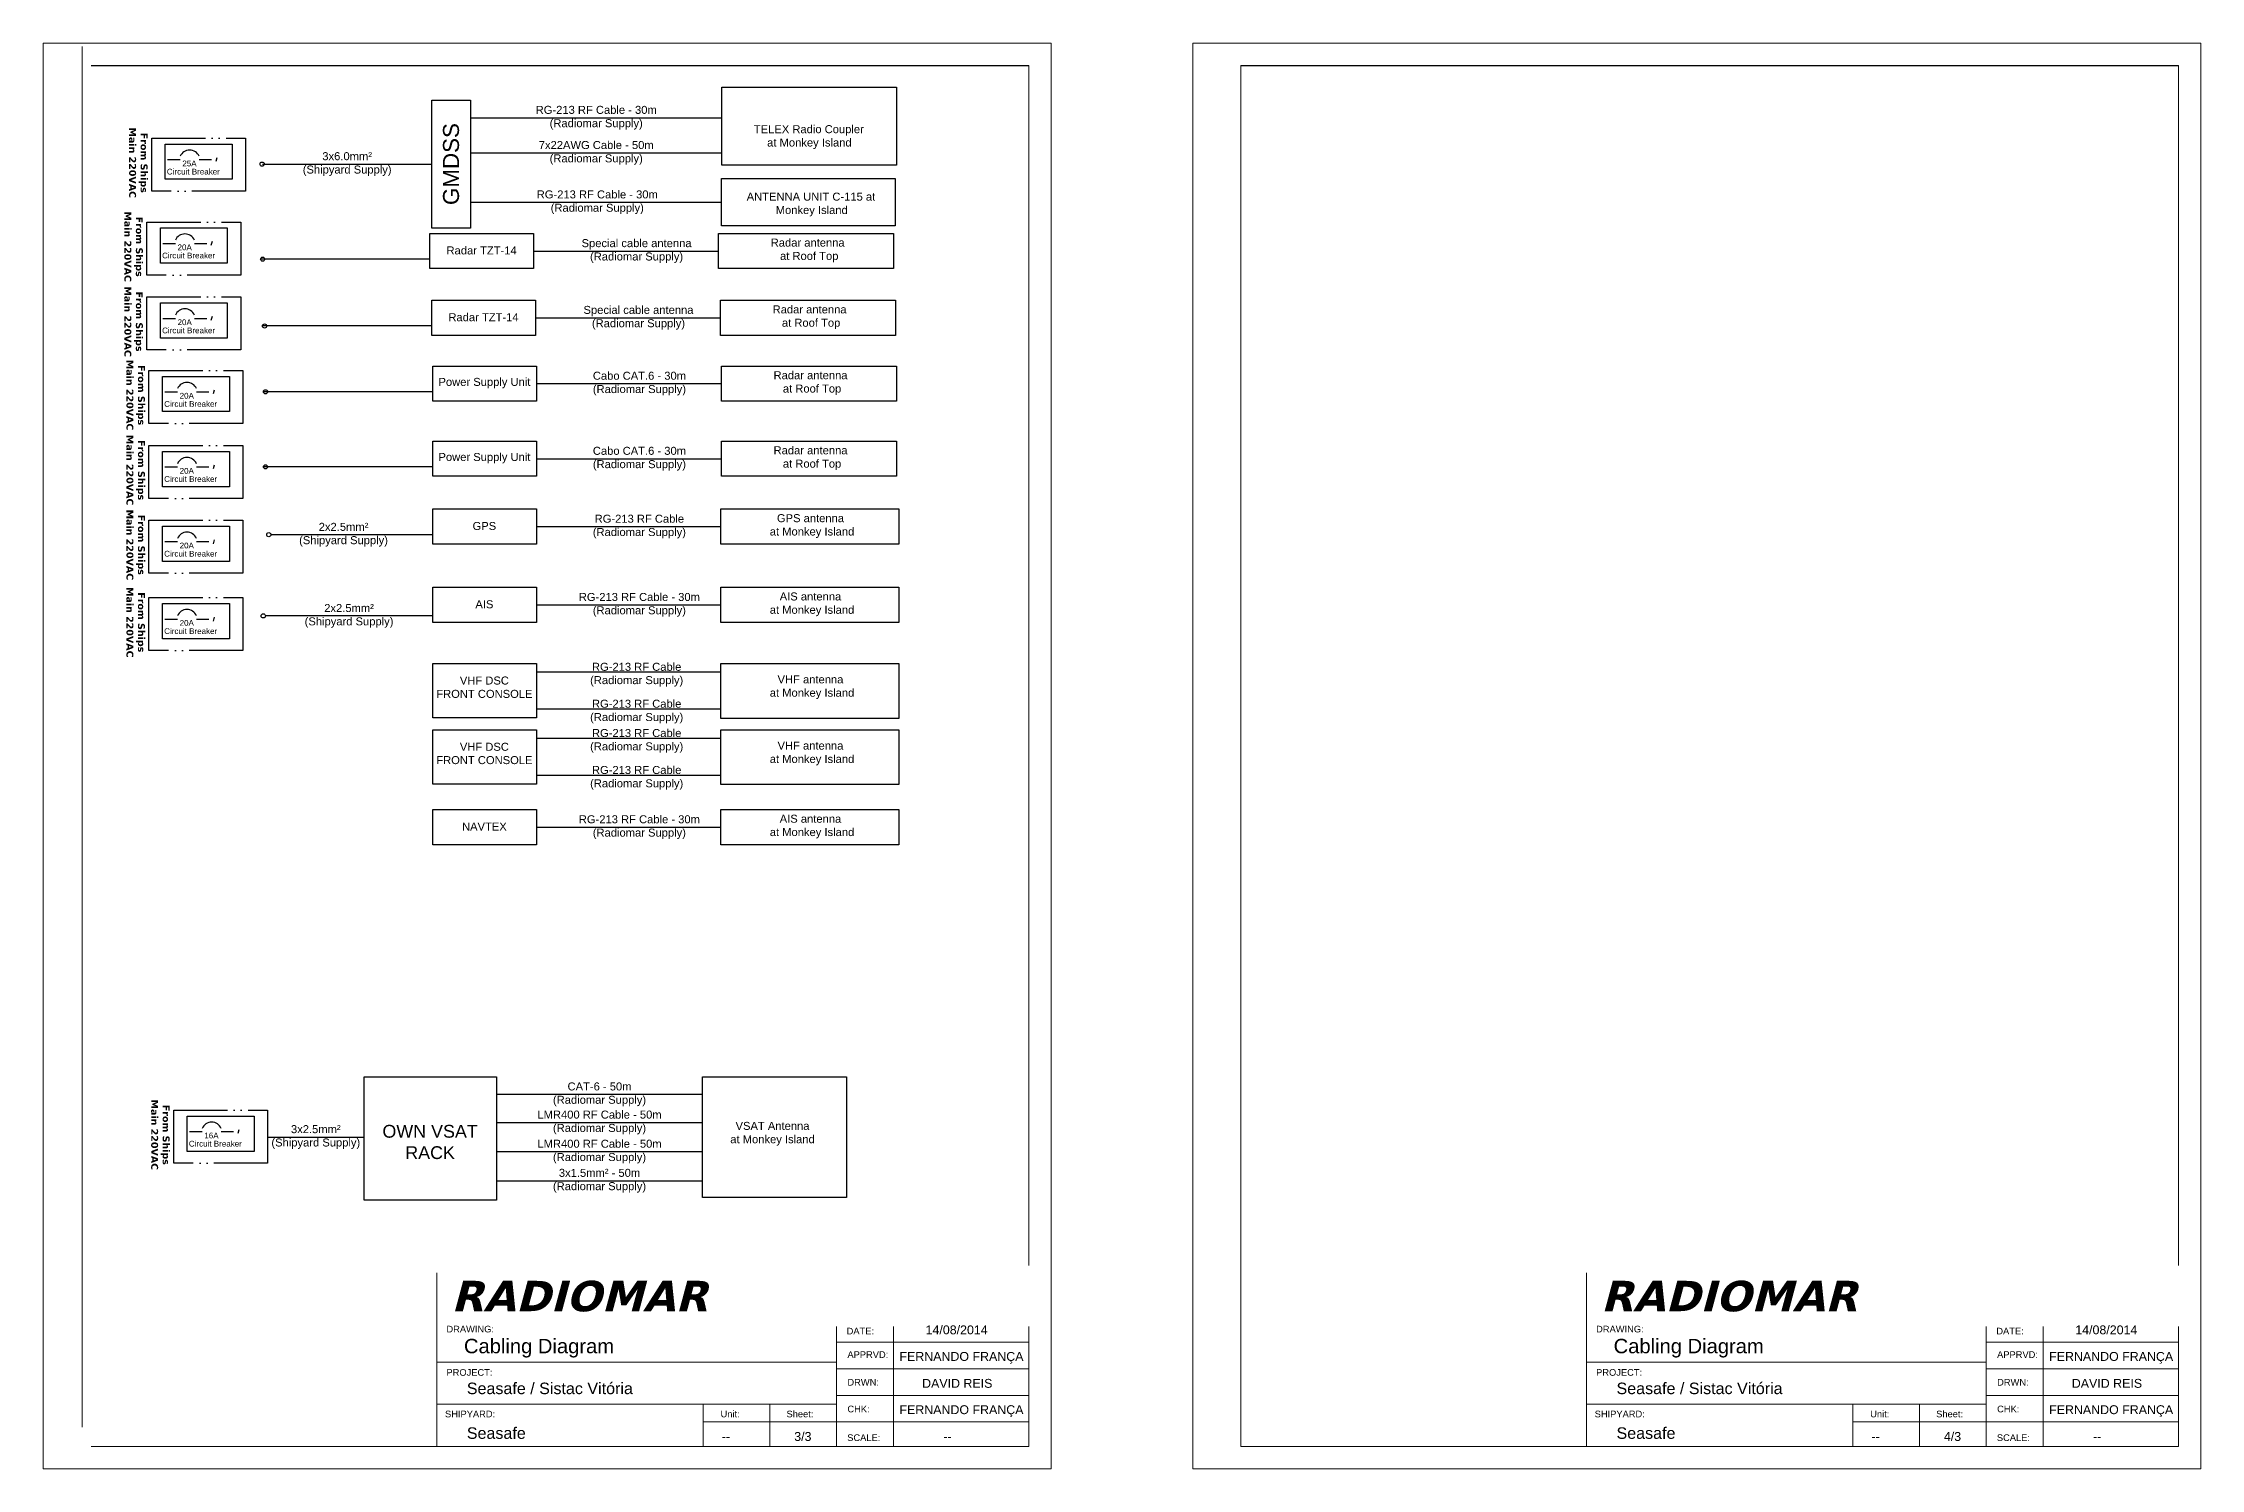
# Model space of a CAD drawing. Header units: millimetres. Extents: x -105 to 2387, y -84 to 559.
# Drawn here: x 1713 to 2387, y -6 to 439 of the extents above; entities that cross this region are included whole.
import ezdxf

# ---------------------------------------------------------------- set-up
doc = ezdxf.new("R2010")
doc.units = ezdxf.units.MM
doc.header["$LTSCALE"] = 0.7
doc.linetypes.add('ACAD_ISO05W100', pattern=[33, 24, -3, 0, -3, 0, -3])
for name, color, linetype in [('blocos', 4, 'Continuous'), ('CabosEstaleiro', 1, 'Continuous'), ('cabosRadiomar', 3, 'Continuous')]:
    doc.layers.add(name, color=color, linetype=linetype)
doc.styles.get("Standard").update_dxf_attribs({"font": 'arial.ttf'})

msp = doc.modelspace()

# ---------------------------------------------------------------- hatches: boundary and pattern name
at = {"layer": 'CabosEstaleiro'}
h = msp.add_hatch(dxfattribs=at)
h.set_pattern_fill('ANGLE', color=256)
h.set_pattern_definition([(0, (808.5835, 8.9525), (0, 6.985), [5.08, -1.905]), (90, (808.5835, 8.9525), (-6.985, 4e-16), [5.08, -1.905])])
h.paths.add_polyline_path([(1781.8, 401.26, 1), (1780.49, 401.26, 1)])
h = msp.add_hatch(dxfattribs=at)
h.set_pattern_fill('ANGLE', color=256)
h.set_pattern_definition([(0, (808.753, -20.743), (0, 6.985), [5.08, -1.905]), (90, (808.753, -20.743), (-6.985, 4e-16), [5.08, -1.905])])
h.paths.add_polyline_path([(1781.97, 371.57, 1), (1780.66, 371.57, 1)])
h = msp.add_hatch(dxfattribs=at)
h.set_pattern_fill('ANGLE', color=256)
h.set_pattern_definition([(0, (809.3496, -41.611), (0, 6.985), [5.08, -1.905]), (90, (809.3496, -41.611), (-6.985, 4e-16), [5.08, -1.905])])
h.paths.add_polyline_path([(1782.57, 350.7, 1), (1781.26, 350.7, 1)])
h = msp.add_hatch(dxfattribs=at)
h.set_pattern_fill('ANGLE', color=256)
h.set_pattern_definition([(0, (809.648, -62.181), (0, 6.985), [5.08, -1.905]), (90, (809.648, -62.181), (-6.985, 4e-16), [5.08, -1.905])])
h.paths.add_polyline_path([(1782.87, 330.13, 1), (1781.56, 330.13, 1)])
h = msp.add_hatch(dxfattribs=at)
h.set_pattern_fill('ANGLE', color=256)
h.set_pattern_definition([(0, (809.648, -85.638), (0, 6.985), [5.08, -1.905]), (90, (809.648, -85.638), (-6.985, 4e-16), [5.08, -1.905])])
h.paths.add_polyline_path([(1782.87, 306.67, 1), (1781.56, 306.67, 1)])
h = msp.add_hatch(dxfattribs=at)
h.set_pattern_fill('ANGLE', color=256)
h.set_pattern_definition([(0, (810.67, -120.8586), (0, 6.985), [5.08, -1.905]), (90, (810.67, -120.8586), (-6.985, 4e-16), [5.08, -1.905])])
h.paths.add_polyline_path([(1782.58, 285.46, 1), (1783.89, 285.46, 1)])
h = msp.add_hatch(dxfattribs=at)
h.set_pattern_fill('ANGLE', color=256)
h.set_pattern_definition([(0, (808.941, -146.221), (0, 6.985), [5.08, -1.905]), (90, (808.941, -146.221), (-6.985, 4e-16), [5.08, -1.905])])
h.paths.add_polyline_path([(1780.85, 260.09, 1), (1782.16, 260.09, 1)])

# ---------------------------------------------------------------- linework, layer by layer
at = {"linetype": 'Continuous', "lineweight": 9}
for p, q in [((1724.89, 6.54), (1724.89, 438.04)), ((2020.73, 432.06), (2020.73, 0.56)), ((2086.99, 0.56), (2086.99, 432.06)), ((2379.99, 432.06), (2379.99, 0.56)), ((2020.73, 0.56), (2020.73, 10.11)), ((2379.99, 0.56), (2379.99, 10.11)), ((2020.73, 0.56), (1727.73, 0.56)), ((1968.16, 0.56), (2020.73, 0.56)), ((2379.99, 0.56), (2086.99, 0.56)), ((2327.42, 0.56), (2379.99, 0.56))]:
    msp.add_line(p, q, dxfattribs=at)
for p, q in [((1727.73, 432.06), (2020.73, 432.06)), ((2086.99, 432.06), (2379.99, 432.06)), ((1846.28, 415.76), (1924.85, 415.76)), ((1846.28, 404.77), (1924.85, 404.77)), ((1846.28, 389.34), (1924.69, 389.34)), ((1866.01, 374.11), (1923.77, 374.11)), ((1866.61, 353.25), (1924.36, 353.25)), ((1866.91, 332.68), (1924.66, 332.68)), ((1866.91, 309.22), (1924.66, 309.22)), ((1866.88, 288), (1924.55, 288)), ((1866.88, 263.55), (1924.55, 263.55)), ((1866.88, 242.57), (1924.55, 242.57)), ((1866.88, 231.03), (1924.55, 231.03)), ((1866.88, 221.87), (1924.55, 221.87)), ((1866.88, 210.33), (1924.55, 210.33)), ((1866.88, 194.08), (1924.55, 194.08)), ((1854.43, 110.6), (1918.74, 110.6)), ((1854.43, 101.8), (1918.74, 101.8)), ((1854.43, 92.7), (1918.74, 92.7)), ((1854.43, 83.6), (1918.74, 83.6))]:
    msp.add_line(p, q)
at = {"lineweight": 9, "ltscale": 60}
for p, q in [((2020.73, 54.85), (1835.76, 54.85)), ((2379.99, 54.85), (2195.02, 54.85)), ((2020.73, 40.15), (1835.76, 40.15)), ((1960.6, 0.56), (1960.6, 40.15)), ((1978.41, 0.56), (1978.41, 40.15)), ((2379.99, 40.15), (2195.02, 40.15)), ((2319.87, 0.56), (2319.87, 40.15)), ((2337.67, 0.56), (2337.67, 40.15)), ((2020.73, 33.18), (1960.6, 33.18)), ((2379.99, 33.18), (2319.87, 33.18)), ((2020.73, 24.86), (1960.6, 24.86)), ((2379.99, 24.86), (2319.87, 24.86)), ((1939.8, 0.56), (1939.8, 13.73)), ((2020.73, 16.53), (1960.6, 16.53)), ((2299.06, 0.56), (2299.06, 13.73)), ((2379.99, 16.53), (2319.87, 16.53)), ((2020.73, 8.24), (1939.8, 8.24)), ((2379.99, 8.24), (2299.06, 8.24))]:
    msp.add_line(p, q, dxfattribs=at)
at = {"lineweight": 9}
for p, q in [((1835.76, 26.89), (1960.6, 26.89)), ((1835.76, 26.89), (1835.76, 13.73)), ((2195.02, 26.89), (2319.87, 26.89)), ((2195.02, 26.89), (2195.02, 13.73)), ((1835.76, 13.73), (1960.6, 13.73)), ((1835.76, 13.73), (1835.76, 0.56)), ((1918.99, 8.24), (1918.99, 13.73)), ((1918.99, 13.73), (1918.99, 0.56)), ((2195.02, 13.73), (2319.87, 13.73)), ((2195.02, 13.73), (2195.02, 0.56)), ((2278.25, 8.24), (2278.25, 13.73)), ((2278.25, 13.73), (2278.25, 0.56)), ((1939.8, 8.24), (1918.99, 8.24)), ((2299.06, 8.24), (2278.25, 8.24))]:
    msp.add_line(p, q, dxfattribs=at)
at = {"linetype": 'Continuous', "lineweight": 9}
for points in [[(1712.73, 439.06), (2027.73, 439.06), (2027.73, -6.44), (1712.73, -6.44)], [(2071.99, 439.06), (2386.99, 439.06), (2386.99, -6.44), (2071.99, -6.44)]]:
    msp.add_lwpolyline(points, close=True, dxfattribs=at)
at = {"layer": 'blocos'}
for points in [[(1924.85, 425.28), (1979.42, 425.28), (1979.42, 400.93), (1924.85, 400.93)], [(1834.15, 421.3), (1846.28, 421.3), (1846.28, 381.26), (1834.15, 381.26)], [(1833.61, 379.61), (1866.01, 379.61), (1866.01, 368.61), (1833.61, 368.61)], [(1923.77, 379.61), (1978.46, 379.61), (1978.46, 368.61), (1923.77, 368.61)], [(1834.2, 358.75), (1866.61, 358.75), (1866.61, 347.75), (1834.2, 347.75)], [(1924.36, 358.75), (1979.06, 358.75), (1979.06, 347.75), (1924.36, 347.75)], [(1834.5, 338.18), (1866.91, 338.18), (1866.91, 327.18), (1834.5, 327.18)], [(1924.66, 338.18), (1979.35, 338.18), (1979.35, 327.18), (1924.66, 327.18)], [(1834.5, 314.72), (1866.91, 314.72), (1866.91, 303.72), (1834.5, 303.72)], [(1924.66, 314.72), (1979.35, 314.72), (1979.35, 303.72), (1924.66, 303.72)], [(1834.48, 293.5), (1866.88, 293.5), (1866.88, 282.5), (1834.48, 282.5)], [(1924.55, 293.5), (1980.12, 293.5), (1980.12, 282.5), (1924.55, 282.5)], [(1834.48, 269.05), (1866.88, 269.05), (1866.88, 258.05), (1834.48, 258.05)], [(1924.55, 269.05), (1980.12, 269.05), (1980.12, 258.05), (1924.55, 258.05)], [(1834.48, 245.22), (1866.88, 245.22), (1866.88, 228.23), (1834.48, 228.23)], [(1924.55, 245.22), (1980.12, 245.22), (1980.12, 228.07), (1924.55, 228.07)], [(1834.48, 224.52), (1866.88, 224.52), (1866.88, 207.53), (1834.48, 207.53)], [(1924.55, 224.52), (1980.12, 224.52), (1980.12, 207.37), (1924.55, 207.37)], [(1834.48, 199.58), (1866.88, 199.58), (1866.88, 188.58), (1834.48, 188.58)], [(1924.55, 199.58), (1980.12, 199.58), (1980.12, 188.58), (1924.55, 188.58)], [(1813.02, 116.1), (1854.43, 116.1), (1854.43, 77.48), (1813.02, 77.48)], [(1918.74, 116.1), (1963.74, 116.1), (1963.74, 78.4), (1918.74, 78.4)]]:
    msp.add_lwpolyline(points, close=True, dxfattribs=at)
at = {"layer": 'blocos', "color": 4}
msp.add_lwpolyline([(1924.69, 396.74), (1978.98, 396.74), (1978.98, 381.94), (1924.69, 381.94)], close=True, dxfattribs=at)
at = {"layer": 'CabosEstaleiro'}
for p, q in [((1751.62, 402.69), (1755.53, 402.69)), ((1761.48, 402.69), (1765.37, 402.69)), ((1767.03, 403.28), (1766.65, 402.05)), ((1781.3, 401.28), (1834.15, 401.28)), ((1750.13, 376.47), (1754.04, 376.47)), ((1759.99, 376.47), (1763.88, 376.47)), ((1765.54, 377.07), (1765.16, 375.84)), ((1833.61, 371.57), (1780.66, 371.57)), ((1750.13, 353.06), (1754.04, 353.06)), ((1759.99, 353.06), (1763.88, 353.06)), ((1765.54, 353.65), (1765.16, 352.43)), ((1834.2, 350.7), (1781.26, 350.7)), ((1766.18, 330.68), (1765.81, 329.46)), ((1750.78, 330.09), (1754.69, 330.09)), ((1760.64, 330.09), (1764.53, 330.09)), ((1834.5, 330.13), (1781.56, 330.13)), ((1750.78, 306.63), (1754.69, 306.63)), ((1760.64, 306.63), (1764.53, 306.63)), ((1766.18, 307.23), (1765.81, 306)), ((1834.5, 306.67), (1781.56, 306.67)), ((1750.78, 283.29), (1754.69, 283.29)), ((1760.64, 283.29), (1764.53, 283.29)), ((1766.18, 283.89), (1765.81, 282.66)), ((1834.48, 285.46), (1783.89, 285.46)), ((1750.78, 259.1), (1754.69, 259.1)), ((1760.64, 259.1), (1764.53, 259.1)), ((1766.18, 259.7), (1765.81, 258.47)), ((1834.48, 260.09), (1782.16, 260.09)), ((1758.5, 98.94), (1762.41, 98.94)), ((1768.36, 98.94), (1772.25, 98.94)), ((1773.91, 99.53), (1773.53, 98.3)), ((1782.87, 97.25), (1813.02, 97.25))]:
    msp.add_line(p, q, dxfattribs=at)
at = {"layer": 'CabosEstaleiro', "linetype": 'ACAD_ISO05W100'}
for points in [[(1775.99, 409.37), (1775.99, 392.81), (1746.65, 392.81), (1746.65, 409.37)], [(1774.5, 383.16), (1774.5, 366.6), (1745.16, 366.6), (1745.16, 383.16)], [(1774.5, 359.75), (1774.5, 343.19), (1745.16, 343.19), (1745.16, 359.75)], [(1775.15, 336.78), (1775.15, 320.21), (1745.8, 320.21), (1745.8, 336.78)], [(1775.15, 313.32), (1775.15, 296.76), (1745.8, 296.76), (1745.8, 313.32)], [(1775.15, 289.98), (1775.15, 273.42), (1745.8, 273.42), (1745.8, 289.98)], [(1775.15, 265.79), (1775.15, 249.23), (1745.8, 249.23), (1745.8, 265.79)], [(1782.87, 105.62), (1782.87, 89.06), (1753.53, 89.06), (1753.53, 105.62)]]:
    msp.add_lwpolyline(points, close=True, dxfattribs=at)
at = {"layer": 'CabosEstaleiro'}
for points in [[(1771.75, 407.53), (1771.75, 396.52), (1750.87, 396.52), (1750.87, 407.53)], [(1770.26, 381.32), (1770.26, 370.31), (1749.38, 370.31), (1749.38, 381.32)], [(1770.26, 357.91), (1770.26, 346.89), (1749.38, 346.89), (1749.38, 357.91)], [(1770.91, 334.93), (1770.91, 323.92), (1750.03, 323.92), (1750.03, 334.93)], [(1770.91, 311.48), (1770.91, 300.47), (1750.03, 300.47), (1750.03, 311.48)], [(1770.91, 288.14), (1770.91, 277.12), (1750.03, 277.12), (1750.03, 288.14)], [(1770.91, 263.95), (1770.91, 252.94), (1750.03, 252.94), (1750.03, 263.95)], [(1778.63, 103.78), (1778.63, 92.77), (1757.75, 92.77), (1757.75, 103.78)]]:
    msp.add_lwpolyline(points, close=True, dxfattribs=at)
for centre in [(1781.15, 401.26), (1781.32, 371.57), (1781.91, 350.7), (1782.21, 330.13), (1782.21, 306.67), (1783.23, 285.46), (1781.51, 260.09)]:
    msp.add_circle(centre, 0.653, dxfattribs=at)
for centre in [(1758.51, 402.42), (1757.02, 376.21), (1757.02, 352.8), (1757.66, 329.83), (1757.66, 306.37), (1757.66, 283.03), (1757.66, 258.84), (1765.39, 98.67)]:
    msp.add_arc(centre, 3.24, 23.35741, 156.64259, dxfattribs=at)

# ---------------------------------------------------------------- texts
at = {"lineweight": 9, "ltscale": 60}
for s, height, p in [('Cabling Diagram ', 4.5083, (1844.23, 29.68)), ('DATE:', 2.081, (1963.81, 35.57)), ('Cabling Diagram ', 4.5083, (2203.5, 29.68)), ('DATE:', 2.081, (2323.08, 35.57)), ('APPRVD:', 2.081, (1964.06, 28.22)), ('FERNANDO FRANÇA', 2.7744, (1980.32, 27.3)), ('APPRVD:', 2.081, (2323.33, 28.22)), ('FERNANDO FRANÇA', 2.7744, (2339.59, 27.3)), ('PROJECT:', 2.081, (1838.76, 22.65)), ('Seasafe / Sistac Vitória', 3.5943, (1845.12, 16.91)), ('DRWN:', 2.081, (1964.06, 19.58)), ('DAVID REIS', 2.774, (1987.4, 18.89)), ('PROJECT:', 2.081, (2198.02, 22.65)), ('Seasafe / Sistac Vitória', 3.5943, (2204.39, 16.91)), ('DRWN:', 2.081, (2323.33, 19.58)), ('DAVID REIS', 2.774, (2346.67, 18.89)), ('SHIPYARD:', 2.081, (1838.31, 9.66)), ('Unit:', 2.081, (1924.41, 9.66)), ('Sheet:', 2.081, (1945.02, 9.66)), ('CHK:', 2.081, (1964.06, 11.22)), ('FERNANDO FRANÇA', 2.7744, (1980.32, 10.66)), ('SHIPYARD:', 2.081, (2197.57, 9.66)), ('Unit:', 2.081, (2283.67, 9.66)), ('Sheet:', 2.081, (2304.29, 9.66)), ('CHK:', 2.081, (2323.33, 11.22)), ('FERNANDO FRANÇA', 2.7744, (2339.59, 10.66)), ('Seasafe', 3.594, (1845.12, 2.94)), ('--', 2.774, (1924.8, 2.29)), ('SCALE:', 2.081, (1964, 2.26)), ('--', 2.774, (1994.06, 2.29)), ('Seasafe', 3.594, (2204.39, 2.94)), ('--', 2.774, (2284.07, 2.29)), ('SCALE:', 2.081, (2323.26, 2.26)), ('--', 2.774, (2353.33, 2.29))]:
    msp.add_text(s, height=height, dxfattribs=at).set_placement(p)
at = {"color": 1, "lineweight": 9, "ltscale": 60}
for s, p in [('3/3', (1947.44, 2.29)), ('4/3', (2306.7, 2.29))]:
    msp.add_text(s, height=2.774, dxfattribs=at).set_placement(p)
at = {"char_height": 2.5, "attachment_point": 5}
for s, width, insert in [('RG-213 RF Cable - 30m\\P(Radiomar Supply)', 49.2005, (1885.56, 415.76)), ('7x22AWG Cable - 50m\\P(Radiomar Supply)', 49.2005, (1885.56, 404.77)), ('RG-213 RF Cable - 30m\\P(Radiomar Supply)', 49.2005, (1885.89, 389.34)), ('Special cable antenna\\P(Radiomar Supply)', 49.2005, (1898.17, 374.11)), ('Special cable antenna\\P(Radiomar Supply)', 49.2005, (1898.77, 353.25)), ('Cabo CAT.6 - 30m\\P(Radiomar Supply)', 49.2005, (1899.06, 332.68)), ('Cabo CAT.6 - 30m\\P(Radiomar Supply)', 49.2005, (1899.06, 309.22)), ('RG-213 RF Cable\\P(Radiomar Supply)', 49.2005, (1899.04, 288)), ('RG-213 RF Cable - 30m\\P(Radiomar Supply)', 49.2005, (1899.04, 263.55)), ('RG-213 RF Cable\\P(Radiomar Supply)', 49.2005, (1898.2, 241.73)), ('RG-213 RF Cable\\P(Radiomar Supply)', 49.2005, (1898.2, 230.19)), ('RG-213 RF Cable\\P(Radiomar Supply)', 49.2005, (1898.2, 221.03)), ('RG-213 RF Cable\\P(Radiomar Supply)', 49.2005, (1898.2, 209.49)), ('RG-213 RF Cable - 30m\\P(Radiomar Supply)', 49.2005, (1899.04, 194.08)), ('CAT-6 - 50m \\P(Radiomar Supply)', 36.6277, (1886.59, 110.6)), ('LMR400 RF Cable - 50m \\P(Radiomar Supply)', 50.4698, (1886.59, 101.8)), ('LMR400 RF Cable - 50m \\P(Radiomar Supply)', 50.4698, (1886.59, 92.7)), ('3x1.5mm² - 50m \\P(Radiomar Supply)', 36.6277, (1886.59, 83.6))]:
    msp.add_mtext_dynamic_manual_height_columns(s, width=width, gutter_width=12.5, heights=[0], dxfattribs=dict(at, insert=insert))
at = {"layer": 'blocos'}
for s, width, heights, insert, char_height, attachment_point in [('\\pi3.2416;TELEX Radio Coupler\\P\\pi7.3932;at Monkey Island', 40.8095, [0], (1931.58, 409.72), 2.5, 4), ('Radar antenna\\P at Roof Top', 40.8095, [0], (1951.64, 374.28), 2.5, 5), ('Radar TZT-14', 40.8095, [0], (1849.74, 374.28), 2.5, 5), ('Radar TZT-14', 40.8095, [0], (1850.33, 353.41), 2.5, 5), ('Radar antenna\\P at Roof Top', 40.8095, [0], (1952.23, 353.41), 2.5, 5), ('Power Supply Unit', 40.8095, [0], (1850.63, 332.84), 2.5, 5), ('Radar antenna\\P at Roof Top', 40.8095, [0], (1952.53, 332.84), 2.5, 5), ('Power Supply Unit', 40.8095, [0], (1850.63, 309.38), 2.5, 5), ('Radar antenna\\P at Roof Top', 40.8095, [0], (1952.53, 309.38), 2.5, 5), ('GPS antenna\\P at Monkey Island', 40.8095, [0], (1952.51, 288.17), 2.5, 5), ('GPS', 40.8095, [0], (1850.61, 288.17), 2.5, 5), ('AIS', 40.8095, [0], (1850.61, 263.71), 2.5, 5), ('AIS antenna\\P at Monkey Island', 40.8095, [0], (1952.51, 263.71), 2.5, 5), ('\\PVHF DSC\\PFRONT CONSOLE', 40.8095, [0], (1850.61, 239.88), 2.5, 5), ('\\PVHF antenna\\P at Monkey Island', 40.8095, [0], (1952.51, 239.88), 2.5, 5), ('\\PVHF DSC\\PFRONT CONSOLE', 40.8095, [0], (1850.61, 219.18), 2.5, 5), ('\\PVHF antenna\\P at Monkey Island', 40.8095, [0], (1952.51, 219.18), 2.5, 5), ('AIS antenna\\P at Monkey Island', 40.8095, [0], (1952.51, 194.25), 2.5, 5), ('NAVTEX', 40.8095, [0], (1850.61, 194.25), 2.5, 5), ('VSAT Antenna \\Pat Monkey Island', 36.6277, [0], (1940.65, 98.27), 2.5, 5), ('OWN VSAT RACK', 40.863, [32.9], (1833.65, 95.68), 4, 5)]:
    msp.add_mtext_dynamic_manual_height_columns(s, width=width, gutter_width=12.5, heights=heights, dxfattribs=dict(at, insert=insert, char_height=char_height, attachment_point=attachment_point))
at = {"layer": 'CabosEstaleiro'}
for s, height, p in [('Circuit Breaker', 1.7928, (1751.39, 398.02)), ('25A', 1.793, (1756.22, 400.58)), ('Circuit Breaker', 1.7928, (1749.9, 371.81)), ('20A', 1.793, (1754.73, 374.37)), ('20A', 1.793, (1754.73, 350.96)), ('Circuit Breaker', 1.7928, (1749.9, 348.4)), ('Circuit Breaker', 1.7928, (1750.55, 325.43)), ('20A', 1.793, (1755.38, 327.99)), ('Circuit Breaker', 1.7928, (1750.55, 301.97)), ('20A', 1.793, (1755.38, 304.53)), ('Circuit Breaker', 1.7928, (1750.55, 278.63)), ('20A', 1.793, (1755.38, 281.19)), ('Circuit Breaker', 1.7928, (1750.55, 254.44)), ('20A', 1.793, (1755.38, 257)), ('Circuit Breaker', 1.7928, (1758.27, 94.27)), ('16A', 1.793, (1763.1, 96.83))]:
    msp.add_text(s, height=height, dxfattribs=at).set_placement(p)
at = {"layer": 'CabosEstaleiro', "char_height": 2.1577, "width": 24.5437, "attachment_point": 5, "rotation": 270}
for insert in [(1742.46, 401.68), (1740.97, 375.47), (1740.97, 352.06), (1741.62, 329.09), (1741.62, 305.63), (1741.62, 282.29), (1741.62, 258.1), (1749.34, 97.93)]:
    msp.add_mtext('{\\fVerdana|b1|i0|c0|p34;From Ships Main 220VAC}', dxfattribs=dict(at, insert=insert))
at = {"layer": 'CabosEstaleiro', "color": 4, "insert": (1840.21, 401.28), "char_height": 5, "attachment_point": 5, "rotation": 90}
msp.add_mtext('GMDSS', dxfattribs=at)
at = {"layer": 'CabosEstaleiro', "char_height": 2.5, "attachment_point": 5}
for s, insert in [('3x6.0mm²\\P(Shipyard Supply)', (1807.73, 401.28)), ('2x2.5mm²\\P(Shipyard Supply)', (1806.6, 285.46)), ('2x2.5mm²\\P(Shipyard Supply)', (1808.32, 260.09)), ('3x2.5mm²\\P(Shipyard Supply)', (1797.93, 97.25))]:
    msp.add_mtext_dynamic_manual_height_columns(s, width=49.2005, gutter_width=12.5, heights=[0], dxfattribs=dict(at, insert=insert))
at = {"layer": 'cabosRadiomar', "insert": (1927.81, 392.35), "char_height": 2.5, "attachment_point": 1}
msp.add_mtext_dynamic_manual_height_columns('\\pi4.7706;{\\C4;ANTENNA UNIT C-115 at \\P\\pi13.84;Monkey Island}', width=49.6878, gutter_width=12.5, heights=[8.28], dxfattribs=at)

# ---------------------------------------------------------------- next in the draw order: texts
at = {"lineweight": 9, "char_height": 9.5143, "width": 184.9707, "attachment_point": 4, "bg_fill": 2}
for insert in [(1835.69, 47.47), (2194.95, 47.47)]:
    msp.add_mtext('{\\fVerdana|b1|i1|c0|p34; RADIOMAR}', dxfattribs=dict(at, insert=insert))

# ---------------------------------------------------------------- next in the draw order: linework, layer by layer
at = {"lineweight": 9, "ltscale": 60}
for p, q in [((1835.76, 0.56), (1835.76, 54.85)), ((2195.02, 0.56), (2195.02, 54.85))]:
    msp.add_line(p, q, dxfattribs=at)

# ---------------------------------------------------------------- next in the draw order: texts
for s, height, p in [('DRAWING:', 2.081, (1838.76, 36.19)), ('14/08/2014', 2.774, (1988.49, 35.61)), ('DRAWING:', 2.081, (2198.02, 36.19)), ('14/08/2014', 2.774, (2347.76, 35.61))]:
    msp.add_text(s, height=height, dxfattribs=at).set_placement(p)

doc.saveas('drawing.dxf')
